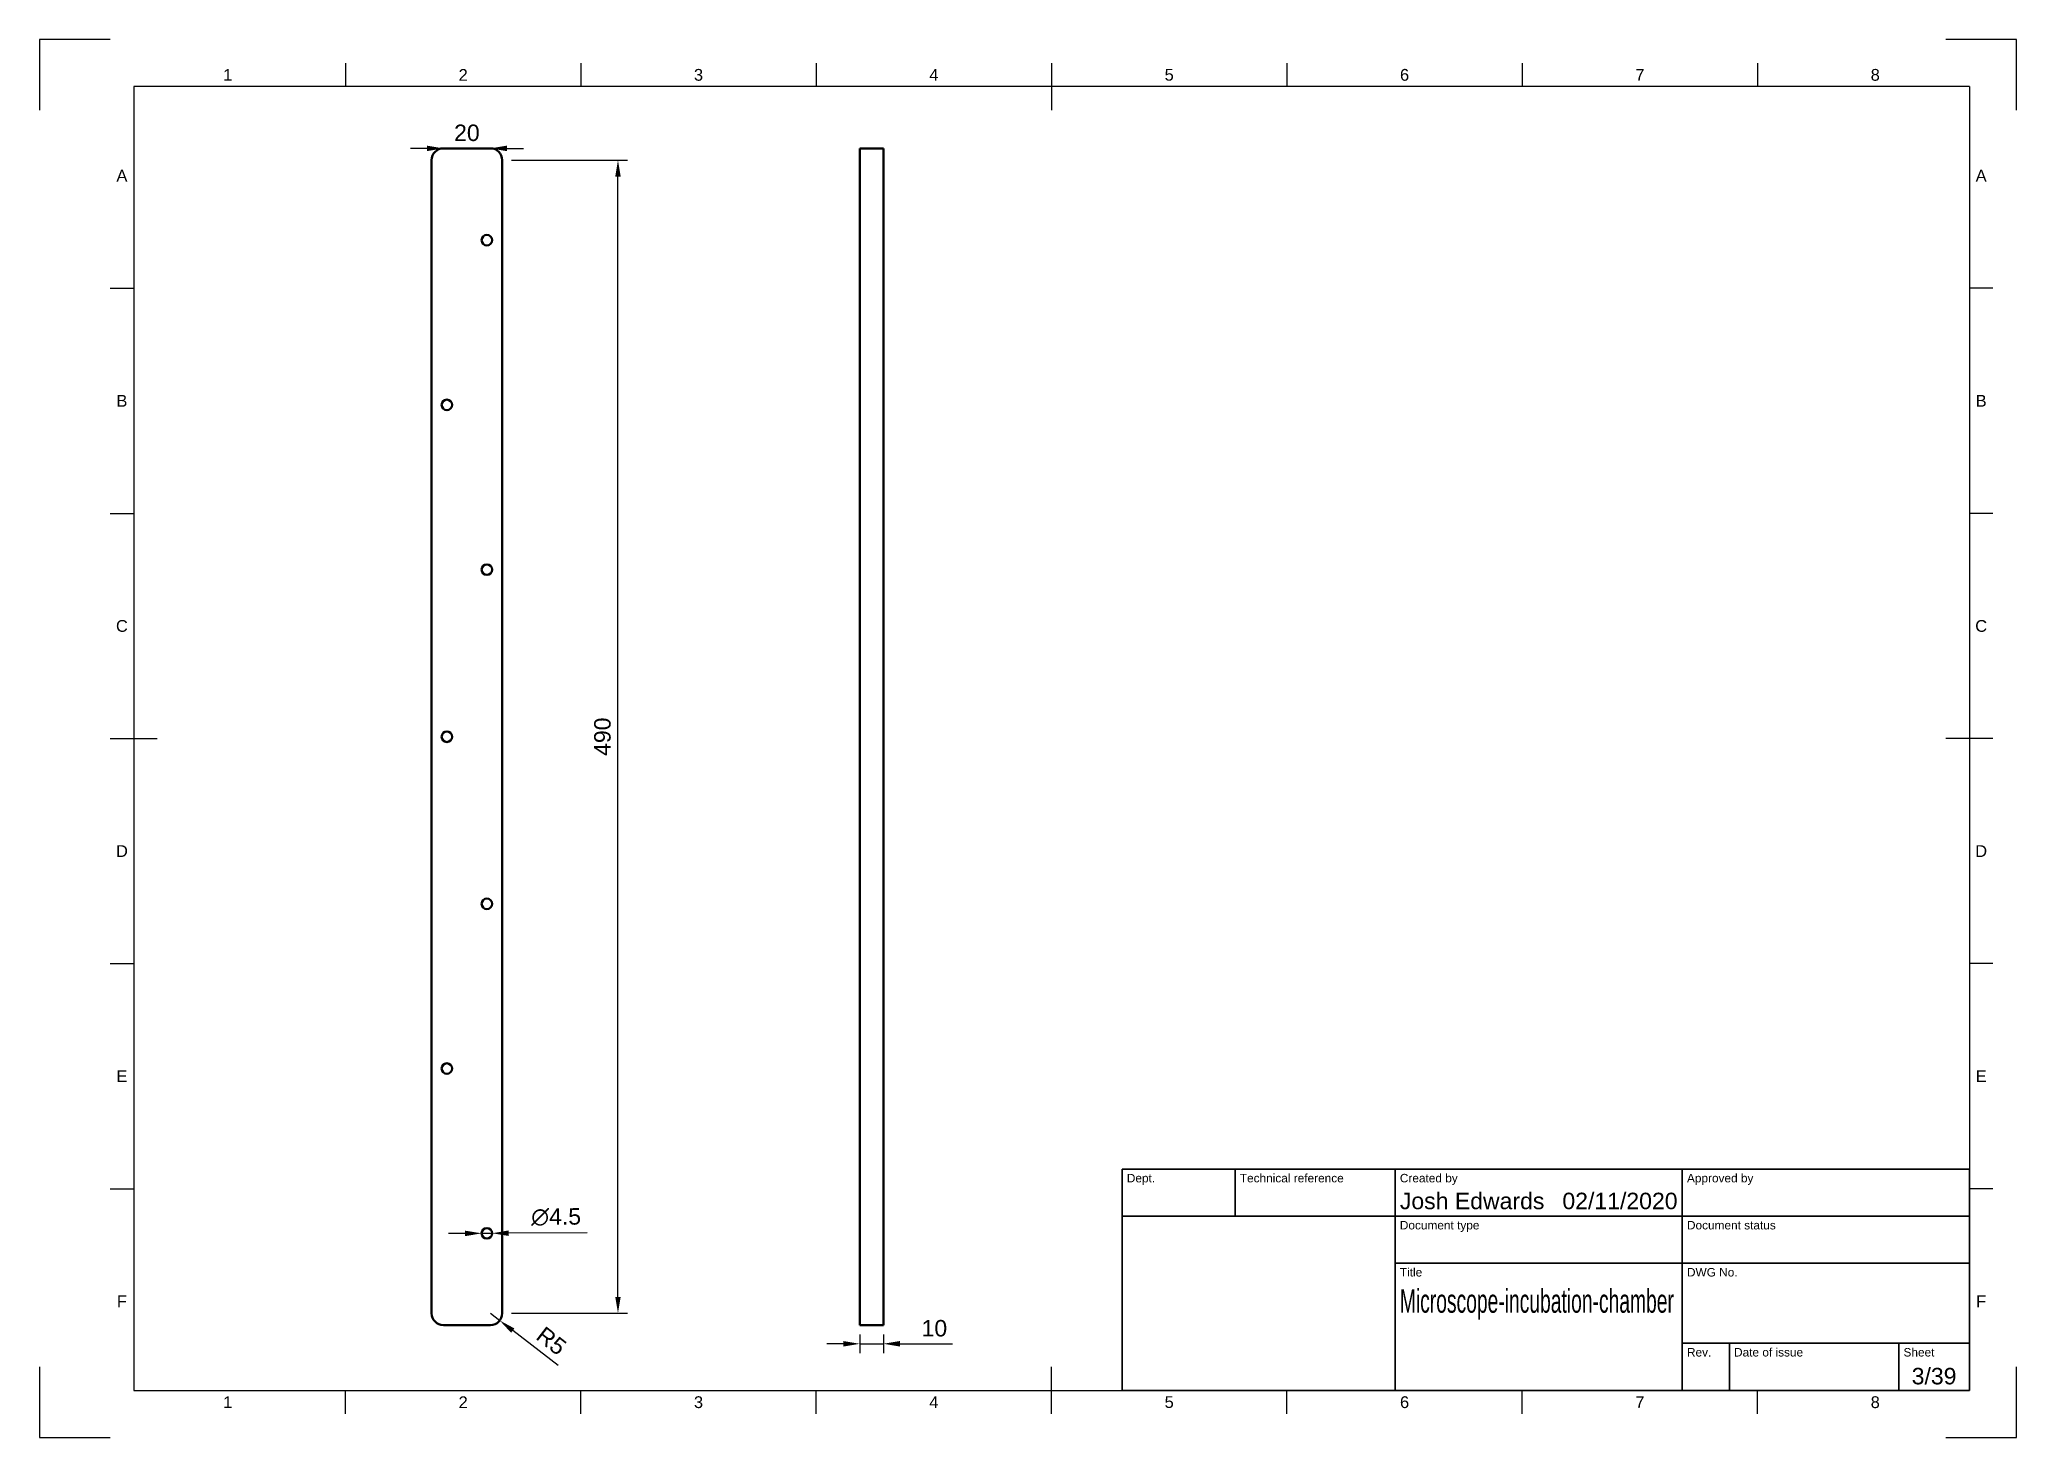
# Model space of a CAD drawing. Header units: millimetres. Extents: x 0 to 420, y 0 to 297.
import ezdxf
from ezdxf.enums import TextEntityAlignment as Align

# ---------------------------------------------------------------- set-up
doc = ezdxf.new("R2010")
doc.units = ezdxf.units.MM
doc.header["$LTSCALE"] = 0.75
for name, color, linetype, lineweight in [('Border', 7, 'Continuous', 25), ('Dimensions', 7, 'Continuous', 25), ('TitleBlock', 7, 'Continuous', 35), ('Visible', 7, 'Continuous', 50)]:
    doc.layers.add(name, color=color, linetype=linetype, lineweight=lineweight)
doc.styles.add('FusionTitle', font='')
doc.styles.get("Standard").update_dxf_attribs({"font": 'arial.ttf'})
doc.styles.get('FusionTitle').set_extended_font_data('Arial Unicode MS')
doc.dimstyles.new('ISO-25', dxfattribs={"dimtxt": 3.5, "dimasz": 3.5, "dimexe": 2, "dimexo": 2, "dimgap": 1.5, "dimtad": 1, "dimzin": 12, "dimdsep": 46, "dimtxsty": 'Standard', "dimcen": 0, "dimclrd": 256, "dimclre": 256, "dimclrt": 256, "dimazin": 3, "dimtp": 0.1, "dimtm": 0.1, "dimtfac": 0.714, "dimtmove": 0, "dimatfit": 3, "dimfxl": 1, "dimtzin": 12, "dimarcsym": 0})

# ---------------------------------------------------------------- blocks, each defined once
blk = doc.blocks.new('ISO_A3_SHEET')
at = {"layer": 'Border'}
for p, q in [((15, 297), (0, 297)), ((0, 297), (0, 282)), ((420, 297), (405, 297)), ((420, 282), (420, 297)), ((65, 292), (65, 287)), ((115, 292), (115, 287)), ((165, 292), (165, 287)), ((215, 292), (215, 282)), ((265, 292), (265, 287)), ((315, 292), (315, 287)), ((365, 292), (365, 287)), ((410, 287), (20, 287)), ((20, 287), (20, 10)), ((410, 287), (410, 10)), ((15, 244.16666), (20, 244.16666)), ((415, 244.16666), (410, 244.16666)), ((15, 196.33333), (20, 196.33333)), ((415, 196.33333), (410, 196.33333)), ((15, 148.5), (25, 148.5)), ((415, 148.5), (405, 148.5)), ((15, 100.66667), (20, 100.66667)), ((415, 100.66667), (410, 100.66667)), ((15, 52.83334), (20, 52.83334)), ((415, 52.83334), (410, 52.83334)), ((0, 15), (0, 0)), ((215, 5), (215, 15)), ((420, 0), (420, 15)), ((20, 10), (410, 10)), ((65, 5), (65, 10)), ((115, 5), (115, 10)), ((165, 5), (165, 10)), ((265, 5), (265, 10)), ((315, 5), (315, 10)), ((365, 5), (365, 10)), ((0, 0), (15, 0)), ((405, 0), (420, 0))]:
    blk.add_line(p, q, dxfattribs=at)
at = {"layer": 'Border', "style": 'FusionTitle'}
for s, p in [('1', (40, 289.5)), ('2', (90, 289.5)), ('3', (140, 289.5)), ('4', (190, 289.5)), ('5', (240, 289.5)), ('6', (290, 289.5)), ('7', (340, 289.5)), ('8', (390, 289.5)), ('A', (17.5, 268.08333)), ('A', (412.5, 268.08333)), ('B', (17.5, 220.25)), ('B', (412.5, 220.25)), ('C', (17.5, 172.41667)), ('C', (412.5, 172.41667)), ('D', (17.5, 124.58334)), ('D', (412.5, 124.58334)), ('E', (17.5, 76.75001)), ('E', (412.5, 76.75001)), ('F', (17.5, 28.91668)), ('F', (412.5, 28.91668)), ('1', (40, 7.5)), ('2', (90, 7.5)), ('3', (140, 7.5)), ('4', (190, 7.5)), ('5', (240, 7.5)), ('6', (290, 7.5)), ('7', (340, 7.5)), ('8', (390, 7.5))]:
    blk.add_text(s, height=2.5, dxfattribs=at).set_placement(p, align=Align.MIDDLE)
blk = doc.blocks.new('ISO_TITLEBLOCK')
at = {"layer": 'TitleBlock'}
for p, q in [((0, 47), (-180, 47)), ((-180, 47), (-180, 0)), ((-156, 37), (-156, 47)), ((-122, 0), (-122, 47)), ((-61, 0), (-61, 47)), ((0, 0), (0, 47)), ((-180, 37), (0, 37)), ((-122, 27), (0, 27)), ((-61, 10), (0, 10)), ((-51, 0), (-51, 10)), ((-15, 0), (-15, 10)), ((-180, 0), (0, 0))]:
    blk.add_line(p, q, dxfattribs=at)
at = {"layer": 'TitleBlock', "style": 'FusionTitle'}
for s, p in [('Dept.', (-179, 46)), ('Technical reference', (-155, 46)), ('Created by', (-121, 46)), ('Approved by', (-60, 46)), ('Document type', (-121, 36)), ('Document status', (-60, 36)), ('Title', (-121, 26)), ('DWG No.', (-60, 26)), ('Rev.', (-60, 9)), ('Date of issue', (-50, 9)), ('Sheet', (-14, 9))]:
    blk.add_text(s, height=1.8, dxfattribs=at).set_placement(p, align=Align.TOP_LEFT)
for tag, p, height in [('DEPT', (-179, 38.5), 3.5), ('TECHNICAL_REFERENCE', (-155, 38.5), 3.5), ('CREATED_BY', (-121, 38.5), 3.5), ('APPROVED_BY', (-60, 38.5), 3.5), ('DOCUMENT_TYPE', (-121, 28.5), 3.5), ('DOCUMENT_STATUS', (-60, 28.5), 3.5), ('TITLE_1', (-121, 16.5), 5), ('TITLE_2', (-121, 9), 5), ('TITLE_3', (-121, 1.5), 5), ('DATE_OF_ISSUE', (-50, 1.5), 3.5)]:
    blk.add_attdef(tag, p, '', height=height, dxfattribs=at)
for tag, p in [('CREATED_DATE', (-62, 38.5)), ('APPROVED_DATE', (-1, 38.5))]:
    blk.add_attdef(tag, text='', height=3.5, dxfattribs=at).set_placement(p, align=Align.RIGHT)
for tag, height, p in [('DRAWING_NUMBER', 5, (-30.5, 16.6)), ('REV', 3.5, (-56, 3.1)), ('SHEET', 3.5, (-7.5, 3.1))]:
    blk.add_attdef(tag, text='', height=height, dxfattribs=at).set_placement(p, align=Align.MIDDLE)
blk = doc.blocks.new('*D10')
at = {"layer": 'Defpoints', "color": 0, "transparency": 16777216}
for p in [(85.790948, 273.875268), (85.790948, 273.875268), (95.790948, 273.875268)]:
    blk.add_point(p, dxfattribs=at)
at = {"layer": 'Dimensions', "lineweight": -2, "transparency": 16777216}
for p, q in [((82.290948, 273.875268), (78.790948, 273.875268)), ((95.790948, 273.875268), (85.790948, 273.875268)), ((99.290948, 273.875268), (102.790948, 273.875268))]:
    blk.add_line(p, q, dxfattribs=at)
at = {"layer": 'Dimensions', "transparency": 16777216}
for points in [[(82.290948, 274.458602), (82.290948, 273.291935), (85.790948, 273.875268)], [(99.290948, 274.458602), (99.290948, 273.291935), (95.790948, 273.875268)]]:
    blk.add_solid(points, dxfattribs=at)
at = {"layer": 'Dimensions', "transparency": 16777216, "insert": (90.790948, 277.162274), "char_height": 3.5, "attachment_point": 5}
blk.add_mtext('20', dxfattribs=at)
blk = doc.blocks.new('*D11')
at = {"layer": 'Defpoints', "color": 0, "transparency": 16777216}
for p in [(98.290948, 271.375268), (122.888928, 271.375268), (98.290948, 26.375268)]:
    blk.add_point(p, dxfattribs=at)
at = {"layer": 'Dimensions', "lineweight": -2, "transparency": 16777216}
for p, q in [((100.290948, 271.375268), (124.888928, 271.375268)), ((122.888928, 29.875268), (122.888928, 267.875268)), ((100.290948, 26.375268), (124.888928, 26.375268))]:
    blk.add_line(p, q, dxfattribs=at)
at = {"layer": 'Dimensions', "transparency": 16777216}
for points in [[(122.305594, 267.875268), (123.472261, 267.875268), (122.888928, 271.375268)], [(122.305594, 29.875268), (123.472261, 29.875268), (122.888928, 26.375268)]]:
    blk.add_solid(points, dxfattribs=at)
at = {"layer": 'Dimensions', "transparency": 16777216, "insert": (119.601922, 148.875268), "char_height": 3.5, "attachment_point": 5, "rotation": 90}
blk.add_mtext('490', dxfattribs=at)
blk = doc.blocks.new('*D12')
at = {"layer": 'Defpoints', "color": 0, "transparency": 16777216}
for p in [(174.271652, 23.875268), (179.271652, 23.875268), (179.271652, 19.899495)]:
    blk.add_point(p, dxfattribs=at)
at = {"layer": 'Dimensions', "lineweight": -2, "transparency": 16777216}
for p, q in [((174.271652, 21.875268), (174.271652, 17.899495)), ((179.271652, 21.875268), (179.271652, 17.899495)), ((170.771652, 19.899495), (167.271652, 19.899495)), ((174.271652, 19.899495), (179.271652, 19.899495)), ((182.771652, 19.899495), (193.94389, 19.899495))]:
    blk.add_line(p, q, dxfattribs=at)
at = {"layer": 'Dimensions', "transparency": 16777216}
for points in [[(170.771652, 20.482828), (170.771652, 19.316162), (174.271652, 19.899495)], [(182.771652, 20.482828), (182.771652, 19.316162), (179.271652, 19.899495)]]:
    blk.add_solid(points, dxfattribs=at)
at = {"layer": 'Dimensions', "transparency": 16777216, "insert": (190.107771, 23.1865), "char_height": 3.5, "attachment_point": 5}
blk.add_mtext('10', dxfattribs=at)
blk = doc.blocks.new('*D13')
at = {"layer": 'Defpoints', "color": 0, "transparency": 16777216}
for p in [(95.790948, 26.375268), (97.768828, 24.84622)]:
    blk.add_point(p, dxfattribs=at)
at = {"layer": 'Dimensions', "lineweight": -2, "transparency": 16777216}
for p, q in [((95.790948, 26.375268), (97.768828, 24.84622)), ((110.166333, 15.262026), (100.537861, 22.705552))]:
    blk.add_line(p, q, dxfattribs=at)
at = {"layer": 'Dimensions', "transparency": 16777216}
blk.add_solid([(100.894639, 23.167057), (100.181083, 22.244046), (97.768828, 24.84622)], dxfattribs=at)
at = {"layer": 'Dimensions', "transparency": 16777216, "insert": (108.742629, 20.50831), "char_height": 3.5, "attachment_point": 5, "rotation": 322.29332475}
blk.add_mtext('R5', dxfattribs=at)
blk = doc.blocks.new('*D14')
at = {"layer": 'Defpoints', "color": 0, "transparency": 16777216}
for p in [(93.915962, 43.369697), (96.165934, 43.380839)]:
    blk.add_point(p, dxfattribs=at)
at = {"layer": 'Dimensions', "lineweight": -2, "transparency": 16777216}
for p, q in [((90.416005, 43.352366), (86.916047, 43.335034)), ((93.915962, 43.369697), (96.165934, 43.380839)), ((116.37203, 43.480901), (99.665891, 43.398171))]:
    blk.add_line(p, q, dxfattribs=at)
at = {"layer": 'Dimensions', "transparency": 16777216}
for points in [[(90.413116, 43.935692), (90.418893, 42.769039), (93.915962, 43.369697)], [(99.663002, 43.981498), (99.66878, 42.814845), (96.165934, 43.380839)]]:
    blk.add_solid(points, dxfattribs=at)
at = {"layer": 'Dimensions', "transparency": 16777216, "insert": (109.752177, 46.833051), "char_height": 3.5, "attachment_point": 5, "rotation": 0.28372979}
blk.add_mtext('∅4.5', dxfattribs=at)

msp = doc.modelspace()

# ---------------------------------------------------------------- linework, layer by layer
at = {"layer": 'Visible'}
for p, q in [((95.790948, 273.875268, 2.5), (85.790948, 273.875268, 2.5)), ((83.290948, 271.375268, 2.5), (83.290948, 26.375268, 2.5)), ((98.290948, 26.375268, 2.5), (98.290948, 271.375268, 2.5)), ((85.790948, 23.875268, 2.5), (95.790948, 23.875268, 2.5))]:
    msp.add_line(p, q, dxfattribs=at)
at = {"layer": 'Visible', "extrusion": (1, -2e-16, 2.967e-13)}
for p, q in [((174.271652, 273.875268, 5), (179.271652, 273.875268, 5)), ((174.271652, 271.375268, 7.5), (174.271652, 26.375268, 7.5)), ((179.271652, 271.375268, 7.5), (179.271652, 26.375268, 7.5)), ((174.271652, 23.875268, 5), (179.271652, 23.875268, 5))]:
    msp.add_line(p, q, dxfattribs=at)
at = {"layer": 'Visible', "extrusion": (0, 0, -1)}
for centre in [(-95.040948, 254.375268, -2.5), (-86.540948, 219.375268, -2.5), (-95.040948, 184.375268, -2.5), (-86.540948, 148.875268, -2.5), (-95.040948, 113.375268, -2.5), (-86.540948, 78.375268, -2.5), (-95.040948, 43.375268, -2.5)]:
    msp.add_circle(centre, 1.125, dxfattribs=at)
at = {"layer": 'Visible'}
for centre, start, end in [((85.790948, 271.375268, 2.5), 90, 180), ((95.790948, 271.375268, 2.5), 0, 90), ((85.790948, 26.375268, 2.5), 180, 270), ((95.790948, 26.375268, 2.5), 270, 0)]:
    msp.add_arc(centre, 2.5, start, end, dxfattribs=at)
at = {"layer": 'Visible', "extrusion": (1, -2e-16, 2.967e-13)}
for centre, start, end in [((271.375268, 5, 174.271652), 0, 90), ((271.375268, 5, 179.271652), 0, 90), ((26.375268, 5, 174.271652), 90, 180), ((26.375268, 5, 179.271652), 90, 180)]:
    msp.add_arc(centre, 2.5, start, end, dxfattribs=at)

# ---------------------------------------------------------------- block references
at = {"layer": 'Border'}
msp.add_blockref('ISO_A3_SHEET', (0, 0), dxfattribs=at)
at = {"layer": 'TitleBlock'}
ref = msp.add_blockref('ISO_TITLEBLOCK', (410, 10), dxfattribs=at)
ref.add_attrib('CREATED_DATE', '02/11/2020', dxfattribs={"height": 3.5, "style": 'FusionTitle'}).set_placement((348, 48.5), align=Align.RIGHT)
ref.add_attrib('SHEET', '3/39', dxfattribs={"height": 3.5, "style": 'FusionTitle'}).set_placement((402.5, 13.1), align=Align.MIDDLE)
ref.add_attrib('TITLE_1', 'Microscope-incubation-chamber', (289, 26.5), dxfattribs={"height": 5, "style": 'FusionTitle', "width": 0.585891})
ref.add_attrib('CREATED_BY', 'Josh Edwards', (289, 48.5), dxfattribs={"height": 3.5, "style": 'FusionTitle'})

# ---------------------------------------------------------------- dimensions: what is measured, and where the dimension line sits
at = {"layer": 'Dimensions'}
for p1, p2, distance, picture, middle in [((95.790948, 273.875268), (85.790948, 273.875268), 0, '*D10', (90.790948, 277.162274)), ((98.290948, 26.375268), (98.290948, 271.375268), -24.59798, '*D11', (119.601922, 148.875268)), ((174.271652, 23.875268), (179.271652, 23.875268), -3.975773, '*D12', (190.107771, 23.1865))]:
    dim = msp.add_aligned_dim(p1=p1, p2=p2, distance=distance, dimstyle='ISO-25', override={"dimlfac": 2, "dimclrd": 256, "dimclre": 256}, dxfattribs=at)
    dim.commit()
    dim.dimension.update_dxf_attribs({"geometry": picture, "text_midpoint": middle})
dim = msp.add_diameter_dim_2p(p1=(93.915962, 43.369697), p2=(96.165934, 43.380839), dimstyle='ISO-25', override={"dimlfac": 2, "dimclrd": 256, "dimclre": 256}, dxfattribs=at)
dim.commit()
dim.dimension.update_dxf_attribs({"geometry": '*D14', "text_midpoint": (109.752177, 46.833051)})
dim = msp.add_radius_dim(center=(95.790948, 26.375268), mpoint=(97.768828, 24.84622), dimstyle='ISO-25', override={"dimlfac": 2, "dimse1": 1, "dimclrd": 256, "dimclre": 256}, dxfattribs=at)
dim.commit()
dim.dimension.update_dxf_attribs({"geometry": '*D13', "text_midpoint": (108.742629, 20.50831)})

doc.saveas('drawing.dxf')
